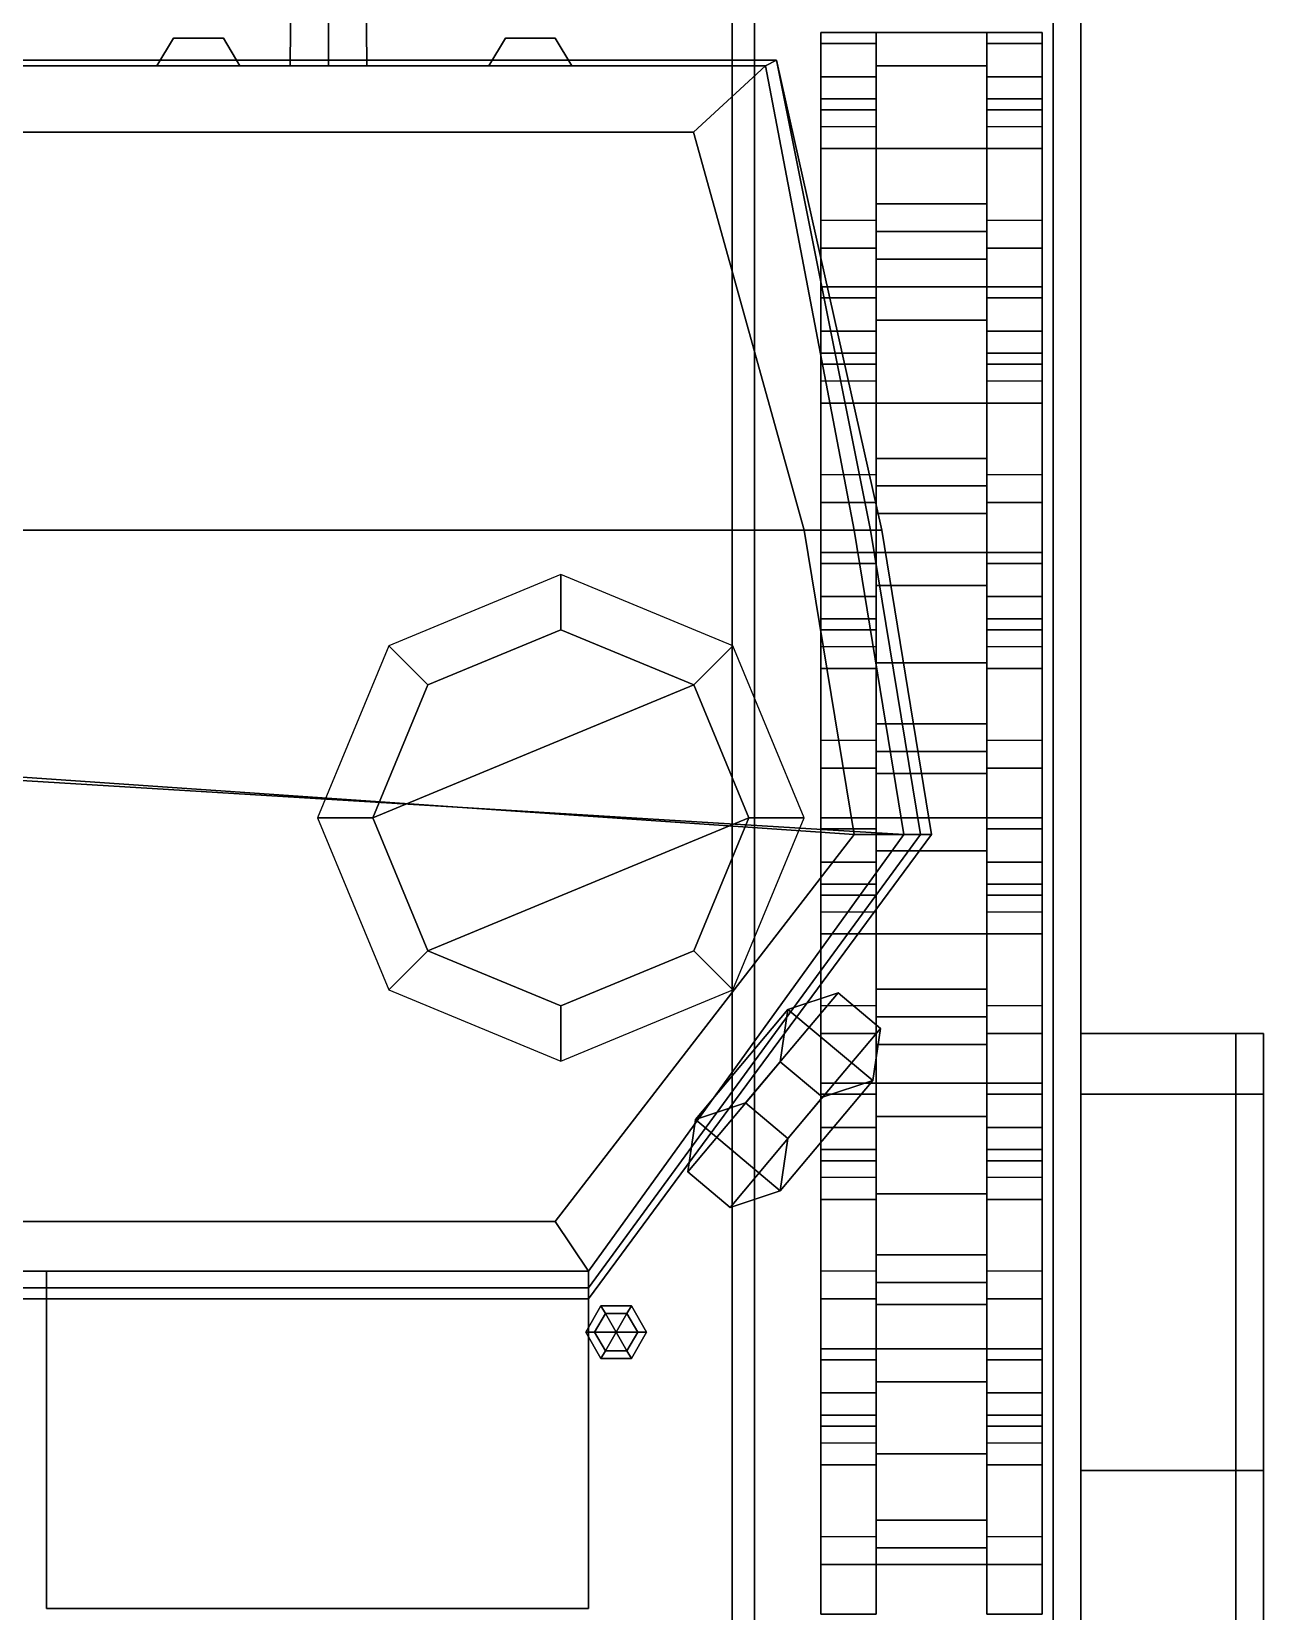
# Model space of a CAD drawing. Header units: millimetres. Extents: x -1.69 to 7, y -3.84 to 3.56.
# Drawn here: x -0.537 to 1.69, y -1.765 to 1.092 of the extents above; entities that cross this region are included whole.
import ezdxf

# ---------------------------------------------------------------- set-up
doc = ezdxf.new("R2010")
doc.units = ezdxf.units.MM
for name, color, linetype in [('bogie_holder', 2, 'Continuous'), ('bogie_lever', 3, 'Continuous'), ('gun', 1, 'Continuous'), ('shield', 6, 'Continuous'), ('sides', 5, 'Continuous'), ('tracks', 1, 'Continuous'), ('turret', 2, 'Continuous'), ('wheels', 2, 'Continuous')]:
    doc.layers.add(name, color=color, linetype=linetype)

msp = doc.modelspace()

# ---------------------------------------------------------------- linework, layer by layer
for points in [[(0.73, -3.39, 0.82), (0.73, -2.77, 0.47), (0.73, 2.5, 0.47), (0.73, 2.7, 0.82)], [(0.73, -3.39, 1.15), (0.73, -3.39, 0.82), (0.73, 2.7, 0.82), (0.73, 2.02, 1.15)], [(0.73, 2.5, 0.47), (0.73, -2.77, 0.47), (-0.73, -2.77, 0.47), (-0.73, 2.5, 0.47)], [(-0.73, 2.02, 1.61), (-0.73, -2.16, 1.61), (0.73, -2.16, 1.61), (0.73, 2.02, 1.61)], [(0.73, -2.16, 1.61), (0.73, -2.16, 1.15), (0.73, 2.02, 1.15), (0.73, 2.02, 1.61)], [(1.69, -0.72, 1.41), (1.64, -0.72, 0.95), (1.36, -0.72, 0.95), (1.36, -0.72, 1.41)], [(1.64, -0.72, 0.95), (1.64, -2.26, 0.95), (1.36, -2.26, 0.95), (1.36, -0.72, 0.95)], [(1.69, -0.83, 1.45), (1.69, -0.72, 1.41), (1.36, -0.72, 1.41), (1.36, -0.83, 1.52)], [(1.69, -2.26, 1.41), (1.64, -2.26, 0.95), (1.64, -0.72, 0.95), (1.69, -0.72, 1.41)], [(1.69, -1.51, 1.57), (1.69, -1.51, 1.41), (1.69, -0.72, 1.41), (1.69, -0.83, 1.45)], [(1.36, -0.83, 1.52), (1.36, -1.51, 1.63), (1.69, -1.51, 1.57), (1.69, -0.83, 1.45)], [(1.69, -2.15, 1.45), (1.69, -1.51, 1.57), (1.36, -1.51, 1.63), (1.36, -2.15, 1.52)], [(1.69, -2.26, 1.41), (1.69, -1.51, 1.41), (1.69, -1.51, 1.57), (1.69, -2.15, 1.45)]]:
    msp.add_3dface(points)
at = {"layer": 'bogie_holder'}
for points in [[(0.99, 1.09, 0.3), (0.99, 1.01, 0.23), (0.89, 1.01, 0.23), (0.89, 1.09, 0.3)], [(0.89, 1.09, 0.3), (0.89, 1.01, 0.23), (0.89, 0.95, 0.31), (0.89, 1.07, 0.42)], [(0.99, 1.07, 0.42), (0.99, 1.09, 0.3), (0.89, 1.09, 0.3), (0.89, 1.07, 0.42)], [(0.99, 0.95, 0.31), (0.99, 1.01, 0.23), (0.99, 1.09, 0.3), (0.99, 1.07, 0.42)], [(1.19, 1.09, 0.3), (1.19, 1.01, 0.23), (1.19, 0.95, 0.31), (1.19, 1.07, 0.42)], [(1.29, 1.09, 0.3), (1.29, 1.01, 0.23), (1.19, 1.01, 0.23), (1.19, 1.09, 0.3)], [(1.29, 1.07, 0.42), (1.29, 1.09, 0.3), (1.19, 1.09, 0.3), (1.19, 1.07, 0.42)], [(1.29, 0.95, 0.31), (1.29, 1.01, 0.23), (1.29, 1.09, 0.3), (1.29, 1.07, 0.42)], [(0.89, 1.07, 0.42), (0.89, 0.95, 0.31), (0.89, 0.75, 0.67), (0.89, 0.92, 0.67)], [(0.99, 0.92, 0.67), (0.99, 1.07, 0.42), (0.89, 1.07, 0.42), (0.89, 0.92, 0.67)], [(0.99, 0.75, 0.67), (0.99, 0.95, 0.31), (0.99, 1.07, 0.42), (0.99, 0.92, 0.67)], [(1.19, 1.07, 0.42), (1.19, 0.95, 0.31), (1.19, 0.75, 0.67), (1.19, 0.92, 0.67)], [(1.29, 0.92, 0.67), (1.29, 1.07, 0.42), (1.19, 1.07, 0.42), (1.19, 0.92, 0.67)], [(1.29, 0.75, 0.67), (1.29, 0.95, 0.31), (1.29, 1.07, 0.42), (1.29, 0.92, 0.67)], [(0.89, 0.95, 0.31), (0.89, 1.01, 0.23), (0.99, 1.01, 0.23), (0.99, 0.95, 0.31)], [(1.19, 0.95, 0.31), (1.19, 1.01, 0.23), (1.29, 1.01, 0.23), (1.29, 0.95, 0.31)], [(0.89, 0.75, 0.67), (0.89, 0.95, 0.31), (0.99, 0.95, 0.31), (0.99, 0.75, 0.67)], [(1.19, 0.75, 0.67), (1.19, 0.95, 0.31), (1.29, 0.95, 0.31), (1.29, 0.75, 0.67)], [(0.99, 0.88, 0.29), (0.99, 0.68, 0.29), (0.99, 0.68, 0.47), (0.99, 0.88, 0.47)], [(1.19, 0.88, 0.47), (1.19, 0.88, 0.29), (0.99, 0.88, 0.29), (0.99, 0.88, 0.47)], [(1.19, 0.88, 0.29), (1.19, 0.68, 0.29), (0.99, 0.68, 0.29), (0.99, 0.88, 0.29)], [(0.99, 0.88, 0.47), (0.99, 0.68, 0.47), (1.19, 0.68, 0.47), (1.19, 0.88, 0.47)], [(1.19, 0.68, 0.47), (1.19, 0.68, 0.29), (1.19, 0.88, 0.29), (1.19, 0.88, 0.47)], [(0.99, 0.68, 0.47), (0.99, 0.68, 0.29), (1.19, 0.68, 0.29), (1.19, 0.68, 0.47)], [(0.89, 0.63, 0.3), (0.89, 0.55, 0.23), (0.89, 0.49, 0.31), (0.89, 0.61, 0.42)], [(0.99, 0.63, 0.3), (0.99, 0.55, 0.23), (0.89, 0.55, 0.23), (0.89, 0.63, 0.3)], [(0.99, 0.61, 0.42), (0.99, 0.63, 0.3), (0.89, 0.63, 0.3), (0.89, 0.61, 0.42)], [(0.99, 0.49, 0.31), (0.99, 0.55, 0.23), (0.99, 0.63, 0.3), (0.99, 0.61, 0.42)], [(1.29, 0.63, 0.3), (1.29, 0.55, 0.23), (1.19, 0.55, 0.23), (1.19, 0.63, 0.3)], [(1.19, 0.63, 0.3), (1.19, 0.55, 0.23), (1.19, 0.49, 0.31), (1.19, 0.61, 0.42)], [(1.29, 0.61, 0.42), (1.29, 0.63, 0.3), (1.19, 0.63, 0.3), (1.19, 0.61, 0.42)], [(1.29, 0.49, 0.31), (1.29, 0.55, 0.23), (1.29, 0.63, 0.3), (1.29, 0.61, 0.42)], [(0.89, 0.61, 0.42), (0.89, 0.49, 0.31), (0.89, 0.29, 0.67), (0.89, 0.46, 0.67)], [(0.99, 0.46, 0.67), (0.99, 0.61, 0.42), (0.89, 0.61, 0.42), (0.89, 0.46, 0.67)], [(0.99, 0.29, 0.67), (0.99, 0.49, 0.31), (0.99, 0.61, 0.42), (0.99, 0.46, 0.67)], [(1.29, 0.46, 0.67), (1.29, 0.61, 0.42), (1.19, 0.61, 0.42), (1.19, 0.46, 0.67)], [(1.19, 0.61, 0.42), (1.19, 0.49, 0.31), (1.19, 0.29, 0.67), (1.19, 0.46, 0.67)], [(1.29, 0.29, 0.67), (1.29, 0.49, 0.31), (1.29, 0.61, 0.42), (1.29, 0.46, 0.67)], [(0.89, 0.49, 0.31), (0.89, 0.55, 0.23), (0.99, 0.55, 0.23), (0.99, 0.49, 0.31)], [(1.19, 0.49, 0.31), (1.19, 0.55, 0.23), (1.29, 0.55, 0.23), (1.29, 0.49, 0.31)], [(0.89, 0.29, 0.67), (0.89, 0.49, 0.31), (0.99, 0.49, 0.31), (0.99, 0.29, 0.67)], [(1.19, 0.29, 0.67), (1.19, 0.49, 0.31), (1.29, 0.49, 0.31), (1.29, 0.29, 0.67)], [(0.99, 0.42, 0.29), (0.99, 0.22, 0.29), (0.99, 0.22, 0.47), (0.99, 0.42, 0.47)], [(1.19, 0.42, 0.47), (1.19, 0.42, 0.29), (0.99, 0.42, 0.29), (0.99, 0.42, 0.47)], [(1.19, 0.42, 0.29), (1.19, 0.22, 0.29), (0.99, 0.22, 0.29), (0.99, 0.42, 0.29)], [(0.99, 0.42, 0.47), (0.99, 0.22, 0.47), (1.19, 0.22, 0.47), (1.19, 0.42, 0.47)], [(1.19, 0.22, 0.47), (1.19, 0.22, 0.29), (1.19, 0.42, 0.29), (1.19, 0.42, 0.47)], [(0.99, 0.22, 0.47), (0.99, 0.22, 0.29), (1.19, 0.22, 0.29), (1.19, 0.22, 0.47)], [(0.89, 0.15, 0.3), (0.89, 0.07, 0.23), (0.89, 0.01, 0.31), (0.89, 0.13, 0.42)], [(0.99, 0.15, 0.3), (0.99, 0.07, 0.23), (0.89, 0.07, 0.23), (0.89, 0.15, 0.3)], [(0.99, 0.13, 0.42), (0.99, 0.15, 0.3), (0.89, 0.15, 0.3), (0.89, 0.13, 0.42)], [(0.99, 0.01, 0.31), (0.99, 0.07, 0.23), (0.99, 0.15, 0.3), (0.99, 0.13, 0.42)], [(1.29, 0.15, 0.3), (1.29, 0.07, 0.23), (1.19, 0.07, 0.23), (1.19, 0.15, 0.3)], [(1.19, 0.15, 0.3), (1.19, 0.07, 0.23), (1.19, 0.01, 0.31), (1.19, 0.13, 0.42)], [(1.29, 0.13, 0.42), (1.29, 0.15, 0.3), (1.19, 0.15, 0.3), (1.19, 0.13, 0.42)], [(1.29, 0.01, 0.31), (1.29, 0.07, 0.23), (1.29, 0.15, 0.3), (1.29, 0.13, 0.42)], [(0.89, 0.13, 0.42), (0.89, 0.01, 0.31), (0.89, -0.19, 0.67), (0.89, -0.02, 0.67)], [(0.99, -0.02, 0.67), (0.99, 0.13, 0.42), (0.89, 0.13, 0.42), (0.89, -0.02, 0.67)], [(0.99, -0.19, 0.67), (0.99, 0.01, 0.31), (0.99, 0.13, 0.42), (0.99, -0.02, 0.67)], [(1.29, -0.02, 0.67), (1.29, 0.13, 0.42), (1.19, 0.13, 0.42), (1.19, -0.02, 0.67)], [(1.19, 0.13, 0.42), (1.19, 0.01, 0.31), (1.19, -0.19, 0.67), (1.19, -0.02, 0.67)], [(1.29, -0.19, 0.67), (1.29, 0.01, 0.31), (1.29, 0.13, 0.42), (1.29, -0.02, 0.67)], [(0.89, 0.01, 0.31), (0.89, 0.07, 0.23), (0.99, 0.07, 0.23), (0.99, 0.01, 0.31)], [(1.19, 0.01, 0.31), (1.19, 0.07, 0.23), (1.29, 0.07, 0.23), (1.29, 0.01, 0.31)], [(0.89, -0.19, 0.67), (0.89, 0.01, 0.31), (0.99, 0.01, 0.31), (0.99, -0.19, 0.67)], [(1.19, -0.19, 0.67), (1.19, 0.01, 0.31), (1.29, 0.01, 0.31), (1.29, -0.19, 0.67)], [(0.99, -0.05, 0.29), (0.99, -0.25, 0.29), (0.99, -0.25, 0.47), (0.99, -0.05, 0.47)], [(1.19, -0.05, 0.47), (1.19, -0.05, 0.29), (0.99, -0.05, 0.29), (0.99, -0.05, 0.47)], [(1.19, -0.05, 0.29), (1.19, -0.25, 0.29), (0.99, -0.25, 0.29), (0.99, -0.05, 0.29)], [(0.99, -0.05, 0.47), (0.99, -0.25, 0.47), (1.19, -0.25, 0.47), (1.19, -0.05, 0.47)], [(1.19, -0.25, 0.47), (1.19, -0.25, 0.29), (1.19, -0.05, 0.29), (1.19, -0.05, 0.47)], [(0.99, -0.25, 0.47), (0.99, -0.25, 0.29), (1.19, -0.25, 0.29), (1.19, -0.25, 0.47)], [(0.89, -0.33, 0.3), (0.89, -0.41, 0.23), (0.89, -0.47, 0.31), (0.89, -0.35, 0.42)], [(0.99, -0.33, 0.3), (0.99, -0.41, 0.23), (0.89, -0.41, 0.23), (0.89, -0.33, 0.3)], [(0.99, -0.35, 0.42), (0.99, -0.33, 0.3), (0.89, -0.33, 0.3), (0.89, -0.35, 0.42)], [(0.99, -0.47, 0.31), (0.99, -0.41, 0.23), (0.99, -0.33, 0.3), (0.99, -0.35, 0.42)], [(1.29, -0.33, 0.3), (1.29, -0.41, 0.23), (1.19, -0.41, 0.23), (1.19, -0.33, 0.3)], [(1.19, -0.33, 0.3), (1.19, -0.41, 0.23), (1.19, -0.47, 0.31), (1.19, -0.35, 0.42)], [(1.29, -0.35, 0.42), (1.29, -0.33, 0.3), (1.19, -0.33, 0.3), (1.19, -0.35, 0.42)], [(1.29, -0.47, 0.31), (1.29, -0.41, 0.23), (1.29, -0.33, 0.3), (1.29, -0.35, 0.42)], [(0.89, -0.35, 0.42), (0.89, -0.47, 0.31), (0.89, -0.67, 0.67), (0.89, -0.5, 0.67)], [(0.99, -0.5, 0.67), (0.99, -0.35, 0.42), (0.89, -0.35, 0.42), (0.89, -0.5, 0.67)], [(0.99, -0.67, 0.67), (0.99, -0.47, 0.31), (0.99, -0.35, 0.42), (0.99, -0.5, 0.67)], [(1.29, -0.5, 0.67), (1.29, -0.35, 0.42), (1.19, -0.35, 0.42), (1.19, -0.5, 0.67)], [(1.19, -0.35, 0.42), (1.19, -0.47, 0.31), (1.19, -0.67, 0.67), (1.19, -0.5, 0.67)], [(1.29, -0.67, 0.67), (1.29, -0.47, 0.31), (1.29, -0.35, 0.42), (1.29, -0.5, 0.67)], [(0.89, -0.47, 0.31), (0.89, -0.41, 0.23), (0.99, -0.41, 0.23), (0.99, -0.47, 0.31)], [(1.19, -0.47, 0.31), (1.19, -0.41, 0.23), (1.29, -0.41, 0.23), (1.29, -0.47, 0.31)], [(0.89, -0.67, 0.67), (0.89, -0.47, 0.31), (0.99, -0.47, 0.31), (0.99, -0.67, 0.67)], [(1.19, -0.67, 0.67), (1.19, -0.47, 0.31), (1.29, -0.47, 0.31), (1.29, -0.67, 0.67)], [(0.99, -0.54, 0.29), (0.99, -0.74, 0.29), (0.99, -0.74, 0.47), (0.99, -0.54, 0.47)], [(1.19, -0.54, 0.47), (1.19, -0.54, 0.29), (0.99, -0.54, 0.29), (0.99, -0.54, 0.47)], [(1.19, -0.54, 0.29), (1.19, -0.74, 0.29), (0.99, -0.74, 0.29), (0.99, -0.54, 0.29)], [(0.99, -0.54, 0.47), (0.99, -0.74, 0.47), (1.19, -0.74, 0.47), (1.19, -0.54, 0.47)], [(1.19, -0.74, 0.47), (1.19, -0.74, 0.29), (1.19, -0.54, 0.29), (1.19, -0.54, 0.47)], [(0.99, -0.74, 0.47), (0.99, -0.74, 0.29), (1.19, -0.74, 0.29), (1.19, -0.74, 0.47)], [(0.89, -0.81, 0.3), (0.89, -0.89, 0.23), (0.89, -0.95, 0.31), (0.89, -0.83, 0.42)], [(0.99, -0.81, 0.3), (0.99, -0.89, 0.23), (0.89, -0.89, 0.23), (0.89, -0.81, 0.3)], [(0.99, -0.83, 0.42), (0.99, -0.81, 0.3), (0.89, -0.81, 0.3), (0.89, -0.83, 0.42)], [(0.99, -0.95, 0.31), (0.99, -0.89, 0.23), (0.99, -0.81, 0.3), (0.99, -0.83, 0.42)], [(1.29, -0.81, 0.3), (1.29, -0.89, 0.23), (1.19, -0.89, 0.23), (1.19, -0.81, 0.3)], [(1.19, -0.81, 0.3), (1.19, -0.89, 0.23), (1.19, -0.95, 0.31), (1.19, -0.83, 0.42)], [(1.29, -0.83, 0.42), (1.29, -0.81, 0.3), (1.19, -0.81, 0.3), (1.19, -0.83, 0.42)], [(1.29, -0.95, 0.31), (1.29, -0.89, 0.23), (1.29, -0.81, 0.3), (1.29, -0.83, 0.42)], [(0.89, -0.83, 0.42), (0.89, -0.95, 0.31), (0.89, -1.15, 0.67), (0.89, -0.98, 0.67)], [(0.99, -0.98, 0.67), (0.99, -0.83, 0.42), (0.89, -0.83, 0.42), (0.89, -0.98, 0.67)], [(0.99, -1.15, 0.67), (0.99, -0.95, 0.31), (0.99, -0.83, 0.42), (0.99, -0.98, 0.67)], [(1.29, -0.98, 0.67), (1.29, -0.83, 0.42), (1.19, -0.83, 0.42), (1.19, -0.98, 0.67)], [(1.19, -0.83, 0.42), (1.19, -0.95, 0.31), (1.19, -1.15, 0.67), (1.19, -0.98, 0.67)], [(1.29, -1.15, 0.67), (1.29, -0.95, 0.31), (1.29, -0.83, 0.42), (1.29, -0.98, 0.67)], [(0.89, -0.95, 0.31), (0.89, -0.89, 0.23), (0.99, -0.89, 0.23), (0.99, -0.95, 0.31)], [(1.19, -0.95, 0.31), (1.19, -0.89, 0.23), (1.29, -0.89, 0.23), (1.29, -0.95, 0.31)], [(0.89, -1.15, 0.67), (0.89, -0.95, 0.31), (0.99, -0.95, 0.31), (0.99, -1.15, 0.67)], [(1.19, -1.15, 0.67), (1.19, -0.95, 0.31), (1.29, -0.95, 0.31), (1.29, -1.15, 0.67)], [(0.99, -1.01, 0.29), (0.99, -1.21, 0.29), (0.99, -1.21, 0.47), (0.99, -1.01, 0.47)], [(1.19, -1.01, 0.47), (1.19, -1.01, 0.29), (0.99, -1.01, 0.29), (0.99, -1.01, 0.47)], [(1.19, -1.01, 0.29), (1.19, -1.21, 0.29), (0.99, -1.21, 0.29), (0.99, -1.01, 0.29)], [(0.99, -1.01, 0.47), (0.99, -1.21, 0.47), (1.19, -1.21, 0.47), (1.19, -1.01, 0.47)], [(1.19, -1.21, 0.47), (1.19, -1.21, 0.29), (1.19, -1.01, 0.29), (1.19, -1.01, 0.47)], [(0.99, -1.21, 0.47), (0.99, -1.21, 0.29), (1.19, -1.21, 0.29), (1.19, -1.21, 0.47)], [(0.89, -1.29, 0.3), (0.89, -1.37, 0.23), (0.89, -1.43, 0.31), (0.89, -1.31, 0.42)], [(0.99, -1.29, 0.3), (0.99, -1.37, 0.23), (0.89, -1.37, 0.23), (0.89, -1.29, 0.3)], [(0.99, -1.31, 0.42), (0.99, -1.29, 0.3), (0.89, -1.29, 0.3), (0.89, -1.31, 0.42)], [(0.89, -1.31, 0.42), (0.89, -1.43, 0.31), (0.89, -1.63, 0.67), (0.89, -1.46, 0.67)], [(0.99, -1.46, 0.67), (0.99, -1.31, 0.42), (0.89, -1.31, 0.42), (0.89, -1.46, 0.67)], [(0.99, -1.43, 0.31), (0.99, -1.37, 0.23), (0.99, -1.29, 0.3), (0.99, -1.31, 0.42)], [(0.99, -1.63, 0.67), (0.99, -1.43, 0.31), (0.99, -1.31, 0.42), (0.99, -1.46, 0.67)], [(1.29, -1.29, 0.3), (1.29, -1.37, 0.23), (1.19, -1.37, 0.23), (1.19, -1.29, 0.3)], [(1.19, -1.29, 0.3), (1.19, -1.37, 0.23), (1.19, -1.43, 0.31), (1.19, -1.31, 0.42)], [(1.29, -1.31, 0.42), (1.29, -1.29, 0.3), (1.19, -1.29, 0.3), (1.19, -1.31, 0.42)], [(1.29, -1.46, 0.67), (1.29, -1.31, 0.42), (1.19, -1.31, 0.42), (1.19, -1.46, 0.67)], [(1.19, -1.31, 0.42), (1.19, -1.43, 0.31), (1.19, -1.63, 0.67), (1.19, -1.46, 0.67)], [(1.29, -1.43, 0.31), (1.29, -1.37, 0.23), (1.29, -1.29, 0.3), (1.29, -1.31, 0.42)], [(1.29, -1.63, 0.67), (1.29, -1.43, 0.31), (1.29, -1.31, 0.42), (1.29, -1.46, 0.67)], [(0.89, -1.43, 0.31), (0.89, -1.37, 0.23), (0.99, -1.37, 0.23), (0.99, -1.43, 0.31)], [(1.19, -1.43, 0.31), (1.19, -1.37, 0.23), (1.29, -1.37, 0.23), (1.29, -1.43, 0.31)], [(0.89, -1.63, 0.67), (0.89, -1.43, 0.31), (0.99, -1.43, 0.31), (0.99, -1.63, 0.67)], [(1.19, -1.63, 0.67), (1.19, -1.43, 0.31), (1.29, -1.43, 0.31), (1.29, -1.63, 0.67)], [(0.99, -1.48, 0.29), (0.99, -1.68, 0.29), (0.99, -1.68, 0.47), (0.99, -1.48, 0.47)], [(1.19, -1.48, 0.47), (1.19, -1.48, 0.29), (0.99, -1.48, 0.29), (0.99, -1.48, 0.47)], [(1.19, -1.48, 0.29), (1.19, -1.68, 0.29), (0.99, -1.68, 0.29), (0.99, -1.48, 0.29)], [(0.99, -1.48, 0.47), (0.99, -1.68, 0.47), (1.19, -1.68, 0.47), (1.19, -1.48, 0.47)], [(1.19, -1.68, 0.47), (1.19, -1.68, 0.29), (1.19, -1.48, 0.29), (1.19, -1.48, 0.47)], [(0.99, -1.68, 0.47), (0.99, -1.68, 0.29), (1.19, -1.68, 0.29), (1.19, -1.68, 0.47)]]:
    msp.add_3dface(points, dxfattribs=at)
at = {"layer": 'bogie_lever'}
for points in [[(0.99, 1.09, 0.34), (0.99, 0.78, 0.15), (0.99, 0.73, 0.24), (0.99, 1.03, 0.44)], [(1.19, 1.09, 0.34), (1.19, 0.78, 0.15), (0.99, 0.78, 0.15), (0.99, 1.09, 0.34)], [(1.19, 1.03, 0.44), (1.19, 1.09, 0.34), (0.99, 1.09, 0.34), (0.99, 1.03, 0.44)], [(1.19, 0.73, 0.24), (1.19, 0.78, 0.15), (1.19, 1.09, 0.34), (1.19, 1.03, 0.44)], [(0.99, 1.03, 0.44), (0.99, 0.73, 0.24), (1.19, 0.73, 0.24), (1.19, 1.03, 0.44)], [(0.99, 0.73, 0.24), (0.99, 0.78, 0.15), (1.19, 0.78, 0.15), (1.19, 0.73, 0.24)], [(1.19, 0.63, 0.34), (1.19, 0.32, 0.15), (0.99, 0.32, 0.15), (0.99, 0.63, 0.34)], [(0.99, 0.63, 0.34), (0.99, 0.32, 0.15), (0.99, 0.27, 0.24), (0.99, 0.57, 0.44)], [(1.19, 0.57, 0.44), (1.19, 0.63, 0.34), (0.99, 0.63, 0.34), (0.99, 0.57, 0.44)], [(1.19, 0.27, 0.24), (1.19, 0.32, 0.15), (1.19, 0.63, 0.34), (1.19, 0.57, 0.44)], [(0.99, 0.57, 0.44), (0.99, 0.27, 0.24), (1.19, 0.27, 0.24), (1.19, 0.57, 0.44)], [(0.99, 0.27, 0.24), (0.99, 0.32, 0.15), (1.19, 0.32, 0.15), (1.19, 0.27, 0.24)], [(1.19, 0.15, 0.34), (1.19, -0.16, 0.15), (0.99, -0.16, 0.15), (0.99, 0.15, 0.34)], [(0.99, 0.15, 0.34), (0.99, -0.16, 0.15), (0.99, -0.21, 0.24), (0.99, 0.09, 0.44)], [(1.19, 0.09, 0.44), (1.19, 0.15, 0.34), (0.99, 0.15, 0.34), (0.99, 0.09, 0.44)], [(1.19, -0.21, 0.24), (1.19, -0.16, 0.15), (1.19, 0.15, 0.34), (1.19, 0.09, 0.44)], [(0.99, 0.09, 0.44), (0.99, -0.21, 0.24), (1.19, -0.21, 0.24), (1.19, 0.09, 0.44)], [(0.99, -0.21, 0.24), (0.99, -0.16, 0.15), (1.19, -0.16, 0.15), (1.19, -0.21, 0.24)], [(1.19, -0.33, 0.34), (1.19, -0.64, 0.15), (0.99, -0.64, 0.15), (0.99, -0.33, 0.34)], [(0.99, -0.33, 0.34), (0.99, -0.64, 0.15), (0.99, -0.69, 0.24), (0.99, -0.39, 0.44)], [(1.19, -0.39, 0.44), (1.19, -0.33, 0.34), (0.99, -0.33, 0.34), (0.99, -0.39, 0.44)], [(1.19, -0.69, 0.24), (1.19, -0.64, 0.15), (1.19, -0.33, 0.34), (1.19, -0.39, 0.44)], [(0.99, -0.39, 0.44), (0.99, -0.69, 0.24), (1.19, -0.69, 0.24), (1.19, -0.39, 0.44)], [(0.99, -0.69, 0.24), (0.99, -0.64, 0.15), (1.19, -0.64, 0.15), (1.19, -0.69, 0.24)], [(1.19, -0.81, 0.34), (1.19, -1.12, 0.15), (0.99, -1.12, 0.15), (0.99, -0.81, 0.34)], [(0.99, -0.81, 0.34), (0.99, -1.12, 0.15), (0.99, -1.17, 0.24), (0.99, -0.87, 0.44)], [(1.19, -0.87, 0.44), (1.19, -0.81, 0.34), (0.99, -0.81, 0.34), (0.99, -0.87, 0.44)], [(1.19, -1.17, 0.24), (1.19, -1.12, 0.15), (1.19, -0.81, 0.34), (1.19, -0.87, 0.44)], [(0.99, -0.87, 0.44), (0.99, -1.17, 0.24), (1.19, -1.17, 0.24), (1.19, -0.87, 0.44)], [(0.99, -1.17, 0.24), (0.99, -1.12, 0.15), (1.19, -1.12, 0.15), (1.19, -1.17, 0.24)], [(1.19, -1.29, 0.34), (1.19, -1.6, 0.15), (0.99, -1.6, 0.15), (0.99, -1.29, 0.34)], [(0.99, -1.29, 0.34), (0.99, -1.6, 0.15), (0.99, -1.65, 0.24), (0.99, -1.35, 0.44)], [(1.19, -1.35, 0.44), (1.19, -1.29, 0.34), (0.99, -1.29, 0.34), (0.99, -1.35, 0.44)], [(1.19, -1.65, 0.24), (1.19, -1.6, 0.15), (1.19, -1.29, 0.34), (1.19, -1.35, 0.44)], [(0.99, -1.35, 0.44), (0.99, -1.65, 0.24), (1.19, -1.65, 0.24), (1.19, -1.35, 0.44)], [(0.99, -1.65, 0.24), (0.99, -1.6, 0.15), (1.19, -1.6, 0.15), (1.19, -1.65, 0.24)]]:
    msp.add_3dface(points, dxfattribs=at)
at = {"layer": 'gun'}
for points in [[(0, 2.53, 2.055), (-0.0563, 2.53, 2.0225), (-0.0693, 1.03, 2.03), (0, 1.03, 2.07)], [(-0.0563, 2.53, 2.0225), (-0.0563, 2.53, 1.9575), (-0.0693, 1.03, 1.95), (-0.0693, 1.03, 2.03)], [(-0.0563, 2.53, 1.9575), (0, 2.53, 1.925), (0, 1.03, 1.91), (-0.0693, 1.03, 1.95)], [(0.0563, 2.53, 2.0225), (0, 2.53, 2.055), (0, 1.03, 2.07), (0.0693, 1.03, 2.03)], [(0, 2.53, 1.925), (0.0563, 2.53, 1.9575), (0.0693, 1.03, 1.95), (0, 1.03, 1.91)], [(0.0563, 2.53, 1.9575), (0.0563, 2.53, 2.0225), (0.0693, 1.03, 2.03), (0.0693, 1.03, 1.95)]]:
    msp.add_3dface(points, dxfattribs=at)
at = {"layer": 'shield'}
for points in [[(1.36, -3.22, 1.61), (1.36, 3.05, 1.61), (0.73, 3.05, 1.61), (0.73, -3.22, 1.61)], [(1.36, 3.05, 1.61), (1.36, -3.22, 1.61), (0.73, -3.22, 1.61), (0.73, 3.05, 1.61)], [(1.36, -3.13, 0.67), (1.36, 2.63, 0.67), (1.36, 2.63, 1.61), (1.36, -3.22, 1.61)]]:
    msp.add_3dface(points, dxfattribs=at)
at = {"layer": 'sides'}
msp.add_3dface([(1.36, 2.02, 0.67), (1.36, -2.35, 0.67), (0.73, -2.35, 0.67), (0.73, 2.02, 0.67)], dxfattribs=at)
at = {"layer": 'tracks'}
for points in [[(1.31, 1.88), (1.31, -2.18), (0.77, -2.18), (0.77, 1.88)], [(1.31, -2.18), (1.31, 1.88), (0.77, 1.88), (0.77, -2.18)]]:
    msp.add_3dface(points, dxfattribs=at)
at = {"layer": 'turret'}
for points in [[(-0.28, 1.08, 1.91), (-0.31, 1.03, 1.81), (-0.31, 1.03, 2.14), (-0.28, 1.08, 2.07)], [(-0.28, 1.08, 2.07), (-0.31, 1.03, 2.14), (-0.16, 1.03, 2.14), (-0.19, 1.08, 2.07)], [(-0.19, 1.08, 1.91), (-0.16, 1.03, 1.81), (-0.31, 1.03, 1.81), (-0.28, 1.08, 1.91)], [(-0.19, 1.08, 2.07), (-0.19, 1.08, 1.91), (-0.28, 1.08, 1.91), (-0.28, 1.08, 2.07)], [(-0.16, 1.03, 2.14), (-0.16, 1.03, 1.81), (-0.19, 1.08, 1.91), (-0.19, 1.08, 2.07)], [(0.41, 1.08, 1.91), (0.44, 1.03, 1.81), (0.29, 1.03, 1.81), (0.32, 1.08, 1.91)], [(0.32, 1.08, 2.07), (0.29, 1.03, 2.14), (0.44, 1.03, 2.14), (0.41, 1.08, 2.07)], [(0.32, 1.08, 1.91), (0.29, 1.03, 1.81), (0.29, 1.03, 2.14), (0.32, 1.08, 2.07)], [(0.41, 1.08, 2.07), (0.41, 1.08, 1.91), (0.32, 1.08, 1.91), (0.32, 1.08, 2.07)], [(0.44, 1.03, 2.14), (0.44, 1.03, 1.81), (0.41, 1.08, 1.91), (0.41, 1.08, 2.07)], [(0.79, 1.03, 1.61), (0.95, 0.19, 1.61), (-0.87, 0.19, 1.61), (-0.76, 1.03, 1.61)], [(-0.76, 1.03, 1.76), (0.79, 1.03, 1.76), (0.81, 1.04, 1.71), (-0.77, 1.04, 1.71)], [(0.81, 1.04, 1.71), (0.81, 1.04, 1.61), (-0.77, 1.04, 1.61), (-0.77, 1.04, 1.71)], [(-0.77, 1.04, 1.61), (0.81, 1.04, 1.61), (0.79, 1.03, 1.61), (-0.76, 1.03, 1.61)], [(-0.76, 1.03, 2.23), (0.79, 1.03, 2.23), (0.79, 1.03, 1.76), (-0.76, 1.03, 1.76)], [(-0.63, 0.91, 2.32), (0.66, 0.91, 2.32), (0.79, 1.03, 2.23), (-0.76, 1.03, 2.23)], [(0.66, 0.91, 2.32), (0.86, 0.19, 2.45), (0.95, 0.19, 2.39), (0.79, 1.03, 2.23)], [(0.79, 1.03, 1.76), (0.95, 0.19, 1.76), (0.98, 0.19, 1.71), (0.81, 1.04, 1.71)], [(0.81, 1.04, 1.61), (1, 0.19, 1.61), (0.95, 0.19, 1.61), (0.79, 1.03, 1.61)], [(0.79, 1.03, 2.23), (0.95, 0.19, 2.39), (0.95, 0.19, 1.76), (0.79, 1.03, 1.76)], [(0.98, 0.19, 1.71), (1, 0.19, 1.61), (0.81, 1.04, 1.61), (0.81, 1.04, 1.71)], [(-0.74, 0.19, 2.45), (0.86, 0.19, 2.45), (0.66, 0.91, 2.32), (-0.63, 0.91, 2.32)], [(0.95, 0.19, 1.61), (1.04, -0.36, 1.61), (-0.92, -0.24, 1.61), (-0.87, 0.19, 1.61)], [(-0.79, -0.24, 2.45), (0.95, -0.36, 2.45), (0.86, 0.19, 2.45), (-0.74, 0.19, 2.45)], [(0.86, 0.19, 2.45), (0.95, -0.36, 2.45), (1.04, -0.36, 2.39), (0.95, 0.19, 2.39)], [(0.95, 0.19, 2.39), (1.04, -0.36, 2.39), (1.04, -0.36, 1.76), (0.95, 0.19, 1.76)], [(0.95, 0.19, 1.76), (1.04, -0.36, 1.76), (1.07, -0.36, 1.71), (0.98, 0.19, 1.71)], [(1, 0.19, 1.61), (1.09, -0.36, 1.61), (1.04, -0.36, 1.61), (0.95, 0.19, 1.61)], [(1.07, -0.36, 1.71), (1.09, -0.36, 1.61), (1, 0.19, 1.61), (0.98, 0.19, 1.71)], [(0.42, 0.11, 2.45), (0.1089, -0.0189, 2.45), (0.1796, -0.0896, 2.47), (0.42, 0.01, 2.47)], [(0.7311, -0.0189, 2.45), (0.42, 0.11, 2.45), (0.42, 0.01, 2.47), (0.6604, -0.0896, 2.47)], [(0.42, 0.01, 2.47), (0.1796, -0.0896, 2.47), (0.08, -0.33, 2.47), (0.6604, -0.0896, 2.47)], [(0.1089, -0.0189, 2.45), (-0.02, -0.33, 2.45), (0.08, -0.33, 2.47), (0.1796, -0.0896, 2.47)], [(0.86, -0.33, 2.45), (0.7311, -0.0189, 2.45), (0.6604, -0.0896, 2.47), (0.76, -0.33, 2.47)], [(0.6604, -0.0896, 2.47), (0.08, -0.33, 2.47), (0.1796, -0.5704, 2.47), (0.76, -0.33, 2.47)], [(1.04, -0.36, 1.61), (0.47, -1.15, 1.61), (-0.66, -1.15, 1.61), (-0.92, -0.24, 1.61)], [(-0.59, -1.06, 2.45), (0.41, -1.06, 2.45), (0.95, -0.36, 2.45), (-0.79, -0.24, 2.45)], [(-0.02, -0.33, 2.45), (0.1089, -0.6411, 2.45), (0.1796, -0.5704, 2.47), (0.08, -0.33, 2.47)], [(0.76, -0.33, 2.47), (0.1796, -0.5704, 2.47), (0.42, -0.67, 2.47), (0.6604, -0.5704, 2.47)], [(0.7311, -0.6411, 2.45), (0.86, -0.33, 2.45), (0.76, -0.33, 2.47), (0.6604, -0.5704, 2.47)], [(0.95, -0.36, 2.45), (0.41, -1.06, 2.45), (0.47, -1.15, 2.39), (1.04, -0.36, 2.39)], [(1.04, -0.36, 2.39), (0.47, -1.15, 2.39), (0.47, -1.15, 1.76), (1.04, -0.36, 1.76)], [(1.04, -0.36, 1.76), (0.47, -1.15, 1.76), (0.47, -1.18, 1.68), (1.07, -0.36, 1.71)], [(0.47, -1.18, 1.68), (0.47, -1.2, 1.61), (1.09, -0.36, 1.61), (1.07, -0.36, 1.71)], [(1.09, -0.36, 1.61), (0.47, -1.2, 1.61), (0.47, -1.15, 1.61), (1.04, -0.36, 1.61)], [(0.1089, -0.6411, 2.45), (0.42, -0.77, 2.45), (0.42, -0.67, 2.47), (0.1796, -0.5704, 2.47)], [(0.42, -0.77, 2.45), (0.7311, -0.6411, 2.45), (0.6604, -0.5704, 2.47), (0.42, -0.67, 2.47)], [(0.754, -0.8455, 1.6104), (0.6634, -0.8757, 1.64), (0.8305, -0.6766, 2.3542), (0.9211, -0.6464, 2.3245)], [(0.8306, -0.9098, 1.6104), (0.754, -0.8455, 1.6104), (0.9211, -0.6464, 2.3245), (0.9977, -0.7107, 2.3245)], [(0.8305, -0.6766, 2.3542), (0.9837, -0.8052, 2.3542), (0.9977, -0.7107, 2.3245), (0.9211, -0.6464, 2.3245)], [(0.6634, -0.8757, 1.64), (0.6494, -0.9702, 1.6696), (0.8165, -0.7711, 2.3838), (0.8305, -0.6766, 2.3542)], [(0.8165, -0.7711, 2.3838), (0.8931, -0.8354, 2.3838), (0.9837, -0.8052, 2.3542), (0.8305, -0.6766, 2.3542)], [(0.8166, -1.0043, 1.64), (0.8306, -0.9098, 1.6104), (0.9977, -0.7107, 2.3245), (0.9837, -0.8052, 2.3542)], [(0.6494, -0.9702, 1.6696), (0.726, -1.0345, 1.6696), (0.8931, -0.8354, 2.3838), (0.8165, -0.7711, 2.3838)], [(0.726, -1.0345, 1.6696), (0.8166, -1.0043, 1.64), (0.9837, -0.8052, 2.3542), (0.8931, -0.8354, 2.3838)], [(0.754, -0.8455, 1.6104), (0.8306, -0.9098, 1.6104), (0.8166, -1.0043, 1.64), (0.6634, -0.8757, 1.64)], [(0.6634, -0.8757, 1.64), (0.8166, -1.0043, 1.64), (0.726, -1.0345, 1.6696), (0.6494, -0.9702, 1.6696)], [(-0.66, -1.15, 2.39), (0.47, -1.15, 2.39), (0.41, -1.06, 2.45), (-0.59, -1.06, 2.45)], [(0.47, -1.15, 1.76), (-0.66, -1.15, 1.76), (-0.68, -1.18, 1.68), (0.47, -1.18, 1.68)], [(0.47, -1.2, 1.61), (-0.68, -1.2, 1.61), (-0.66, -1.15, 1.61), (0.47, -1.15, 1.61)], [(-0.66, -1.15, 1.76), (0.47, -1.15, 1.76), (0.47, -1.15, 2.39), (-0.66, -1.15, 2.39)], [(-0.51, -1.15, 1.85), (-0.51, -1.76, 1.85), (-0.51, -1.76, 2.31), (-0.51, -1.15, 2.39)], [(-0.51, -1.15, 2.39), (-0.51, -1.76, 2.31), (0.47, -1.76, 2.31), (0.47, -1.15, 2.39)], [(0.47, -1.15, 1.85), (0.47, -1.76, 1.85), (-0.51, -1.76, 1.85), (-0.51, -1.15, 1.85)], [(0.47, -1.76, 2.31), (0.47, -1.76, 1.85), (0.47, -1.15, 1.85), (0.47, -1.15, 2.39)], [(-0.68, -1.18, 1.68), (-0.68, -1.2, 1.61), (0.47, -1.2, 1.61), (0.47, -1.18, 1.68)], [(0.4925, -1.2124, 2.05), (0.465, -1.26, 2.05), (0.465, -1.26, 2.21), (0.4925, -1.2124, 2.21)], [(0.4811, -1.26, 2.0111), (0.465, -1.26, 2.05), (0.4925, -1.2124, 2.05), (0.5006, -1.2263, 2.0111)], [(0.5006, -1.2263, 2.2489), (0.4925, -1.2124, 2.21), (0.465, -1.26, 2.21), (0.4811, -1.26, 2.2489)], [(0.52, -1.26, 1.995), (0.4811, -1.26, 2.0111), (0.5006, -1.2263, 2.0111), (0.52, -1.26, 1.995)], [(0.52, -1.26, 2.265), (0.5006, -1.2263, 2.2489), (0.4811, -1.26, 2.2489), (0.52, -1.26, 2.265)], [(0.5475, -1.2124, 2.05), (0.4925, -1.2124, 2.05), (0.4925, -1.2124, 2.21), (0.5475, -1.2124, 2.21)], [(0.5006, -1.2263, 2.0111), (0.4925, -1.2124, 2.05), (0.5475, -1.2124, 2.05), (0.5394, -1.2263, 2.0111)], [(0.5394, -1.2263, 2.2489), (0.5475, -1.2124, 2.21), (0.4925, -1.2124, 2.21), (0.5006, -1.2263, 2.2489)], [(0.52, -1.26, 1.995), (0.5006, -1.2263, 2.0111), (0.5394, -1.2263, 2.0111), (0.52, -1.26, 1.995)], [(0.52, -1.26, 2.265), (0.5394, -1.2263, 2.2489), (0.5006, -1.2263, 2.2489), (0.52, -1.26, 2.265)], [(0.52, -1.26, 1.995), (0.5394, -1.2263, 2.0111), (0.5589, -1.26, 2.0111), (0.52, -1.26, 1.995)], [(0.52, -1.26, 2.265), (0.5589, -1.26, 2.2489), (0.5394, -1.2263, 2.2489), (0.52, -1.26, 2.265)], [(0.5394, -1.2263, 2.0111), (0.5475, -1.2124, 2.05), (0.575, -1.26, 2.05), (0.5589, -1.26, 2.0111)], [(0.5589, -1.26, 2.2489), (0.575, -1.26, 2.21), (0.5475, -1.2124, 2.21), (0.5394, -1.2263, 2.2489)], [(0.575, -1.26, 2.05), (0.5475, -1.2124, 2.05), (0.5475, -1.2124, 2.21), (0.575, -1.26, 2.21)], [(0.465, -1.26, 2.05), (0.4925, -1.3076, 2.05), (0.4925, -1.3076, 2.21), (0.465, -1.26, 2.21)], [(0.5006, -1.2937, 2.0111), (0.4925, -1.3076, 2.05), (0.465, -1.26, 2.05), (0.4811, -1.26, 2.0111)], [(0.4811, -1.26, 2.2489), (0.465, -1.26, 2.21), (0.4925, -1.3076, 2.21), (0.5006, -1.2937, 2.2489)], [(0.52, -1.26, 1.995), (0.5006, -1.2937, 2.0111), (0.4811, -1.26, 2.0111), (0.52, -1.26, 1.995)], [(0.52, -1.26, 2.265), (0.4811, -1.26, 2.2489), (0.5006, -1.2937, 2.2489), (0.52, -1.26, 2.265)], [(0.52, -1.26, 1.995), (0.5394, -1.2937, 2.0111), (0.5006, -1.2937, 2.0111), (0.52, -1.26, 1.995)], [(0.52, -1.26, 2.265), (0.5006, -1.2937, 2.2489), (0.5394, -1.2937, 2.2489), (0.52, -1.26, 2.265)], [(0.52, -1.26, 1.995), (0.5589, -1.26, 2.0111), (0.5394, -1.2937, 2.0111), (0.52, -1.26, 1.995)], [(0.52, -1.26, 2.265), (0.5394, -1.2937, 2.2489), (0.5589, -1.26, 2.2489), (0.52, -1.26, 2.265)], [(0.5589, -1.26, 2.0111), (0.575, -1.26, 2.05), (0.5475, -1.3076, 2.05), (0.5394, -1.2937, 2.0111)], [(0.5394, -1.2937, 2.2489), (0.5475, -1.3076, 2.21), (0.575, -1.26, 2.21), (0.5589, -1.26, 2.2489)], [(0.5475, -1.3076, 2.05), (0.575, -1.26, 2.05), (0.575, -1.26, 2.21), (0.5475, -1.3076, 2.21)], [(0.5394, -1.2937, 2.0111), (0.5475, -1.3076, 2.05), (0.4925, -1.3076, 2.05), (0.5006, -1.2937, 2.0111)], [(0.5006, -1.2937, 2.2489), (0.4925, -1.3076, 2.21), (0.5475, -1.3076, 2.21), (0.5394, -1.2937, 2.2489)], [(0.4925, -1.3076, 2.05), (0.5475, -1.3076, 2.05), (0.5475, -1.3076, 2.21), (0.4925, -1.3076, 2.21)], [(-0.51, -1.76, 2.31), (-0.51, -1.76, 1.85), (0.47, -1.76, 1.85), (0.47, -1.76, 2.31)]]:
    msp.add_3dface(points, dxfattribs=at)
at = {"layer": 'wheels'}
for points in [[(0.99, 0.97, 0.21), (0.99, 0.88, 0.0541), (0.89, 0.88, 0.0541), (0.89, 0.97, 0.21)], [(0.89, 0.61, 0.21), (0.89, 0.97, 0.21), (0.89, 0.88, 0.0541), (0.89, 0.7, 0.0541)], [(0.99, 0.88, 0.3659), (0.99, 0.97, 0.21), (0.89, 0.97, 0.21), (0.89, 0.88, 0.3659)], [(0.89, 0.7, 0.3659), (0.89, 0.88, 0.3659), (0.89, 0.97, 0.21), (0.89, 0.61, 0.21)], [(0.99, 0.7, 0.0541), (0.99, 0.88, 0.0541), (0.99, 0.97, 0.21), (0.99, 0.61, 0.21)], [(0.99, 0.61, 0.21), (0.99, 0.97, 0.21), (0.99, 0.88, 0.3659), (0.99, 0.7, 0.3659)], [(1.19, 0.61, 0.21), (1.19, 0.97, 0.21), (1.19, 0.88, 0.0541), (1.19, 0.7, 0.0541)], [(1.29, 0.97, 0.21), (1.29, 0.88, 0.0541), (1.19, 0.88, 0.0541), (1.19, 0.97, 0.21)], [(1.19, 0.7, 0.3659), (1.19, 0.88, 0.3659), (1.19, 0.97, 0.21), (1.19, 0.61, 0.21)], [(1.29, 0.88, 0.3659), (1.29, 0.97, 0.21), (1.19, 0.97, 0.21), (1.19, 0.88, 0.3659)], [(1.29, 0.7, 0.0541), (1.29, 0.88, 0.0541), (1.29, 0.97, 0.21), (1.29, 0.61, 0.21)], [(1.29, 0.61, 0.21), (1.29, 0.97, 0.21), (1.29, 0.88, 0.3659), (1.29, 0.7, 0.3659)], [(0.99, 0.88, 0.0541), (0.99, 0.7, 0.0541), (0.89, 0.7, 0.0541), (0.89, 0.88, 0.0541)], [(0.99, 0.7, 0.3659), (0.99, 0.88, 0.3659), (0.89, 0.88, 0.3659), (0.89, 0.7, 0.3659)], [(1.29, 0.88, 0.0541), (1.29, 0.7, 0.0541), (1.19, 0.7, 0.0541), (1.19, 0.88, 0.0541)], [(1.29, 0.7, 0.3659), (1.29, 0.88, 0.3659), (1.19, 0.88, 0.3659), (1.19, 0.7, 0.3659)], [(0.99, 0.61, 0.21), (0.99, 0.7, 0.3659), (0.89, 0.7, 0.3659), (0.89, 0.61, 0.21)], [(0.99, 0.7, 0.0541), (0.99, 0.61, 0.21), (0.89, 0.61, 0.21), (0.89, 0.7, 0.0541)], [(1.29, 0.61, 0.21), (1.29, 0.7, 0.3659), (1.19, 0.7, 0.3659), (1.19, 0.61, 0.21)], [(1.29, 0.7, 0.0541), (1.29, 0.61, 0.21), (1.19, 0.61, 0.21), (1.19, 0.7, 0.0541)], [(0.89, 0.24, 0.3659), (0.89, 0.42, 0.3659), (0.89, 0.51, 0.21), (0.89, 0.15, 0.21)], [(0.99, 0.42, 0.3659), (0.99, 0.51, 0.21), (0.89, 0.51, 0.21), (0.89, 0.42, 0.3659)], [(0.89, 0.15, 0.21), (0.89, 0.51, 0.21), (0.89, 0.42, 0.0541), (0.89, 0.24, 0.0541)], [(0.99, 0.51, 0.21), (0.99, 0.42, 0.0541), (0.89, 0.42, 0.0541), (0.89, 0.51, 0.21)], [(0.99, 0.15, 0.21), (0.99, 0.51, 0.21), (0.99, 0.42, 0.3659), (0.99, 0.24, 0.3659)], [(0.99, 0.24, 0.0541), (0.99, 0.42, 0.0541), (0.99, 0.51, 0.21), (0.99, 0.15, 0.21)], [(1.29, 0.42, 0.3659), (1.29, 0.51, 0.21), (1.19, 0.51, 0.21), (1.19, 0.42, 0.3659)], [(1.19, 0.24, 0.3659), (1.19, 0.42, 0.3659), (1.19, 0.51, 0.21), (1.19, 0.15, 0.21)], [(1.29, 0.51, 0.21), (1.29, 0.42, 0.0541), (1.19, 0.42, 0.0541), (1.19, 0.51, 0.21)], [(1.19, 0.15, 0.21), (1.19, 0.51, 0.21), (1.19, 0.42, 0.0541), (1.19, 0.24, 0.0541)], [(1.29, 0.15, 0.21), (1.29, 0.51, 0.21), (1.29, 0.42, 0.3659), (1.29, 0.24, 0.3659)], [(1.29, 0.24, 0.0541), (1.29, 0.42, 0.0541), (1.29, 0.51, 0.21), (1.29, 0.15, 0.21)], [(0.99, 0.42, 0.0541), (0.99, 0.24, 0.0541), (0.89, 0.24, 0.0541), (0.89, 0.42, 0.0541)], [(0.99, 0.24, 0.3659), (0.99, 0.42, 0.3659), (0.89, 0.42, 0.3659), (0.89, 0.24, 0.3659)], [(1.29, 0.42, 0.0541), (1.29, 0.24, 0.0541), (1.19, 0.24, 0.0541), (1.19, 0.42, 0.0541)], [(1.29, 0.24, 0.3659), (1.29, 0.42, 0.3659), (1.19, 0.42, 0.3659), (1.19, 0.24, 0.3659)], [(0.99, 0.15, 0.21), (0.99, 0.24, 0.3659), (0.89, 0.24, 0.3659), (0.89, 0.15, 0.21)], [(0.99, 0.24, 0.0541), (0.99, 0.15, 0.21), (0.89, 0.15, 0.21), (0.89, 0.24, 0.0541)], [(1.29, 0.15, 0.21), (1.29, 0.24, 0.3659), (1.19, 0.24, 0.3659), (1.19, 0.15, 0.21)], [(1.29, 0.24, 0.0541), (1.29, 0.15, 0.21), (1.19, 0.15, 0.21), (1.19, 0.24, 0.0541)], [(0.89, -0.24, 0.3659), (0.89, -0.06, 0.3659), (0.89, 0.03, 0.21), (0.89, -0.33, 0.21)], [(0.99, -0.06, 0.3659), (0.99, 0.03, 0.21), (0.89, 0.03, 0.21), (0.89, -0.06, 0.3659)], [(0.89, -0.33, 0.21), (0.89, 0.03, 0.21), (0.89, -0.06, 0.0541), (0.89, -0.24, 0.0541)], [(0.99, 0.03, 0.21), (0.99, -0.06, 0.0541), (0.89, -0.06, 0.0541), (0.89, 0.03, 0.21)], [(0.99, -0.33, 0.21), (0.99, 0.03, 0.21), (0.99, -0.06, 0.3659), (0.99, -0.24, 0.3659)], [(0.99, -0.24, 0.0541), (0.99, -0.06, 0.0541), (0.99, 0.03, 0.21), (0.99, -0.33, 0.21)], [(1.29, -0.06, 0.3659), (1.29, 0.03, 0.21), (1.19, 0.03, 0.21), (1.19, -0.06, 0.3659)], [(1.19, -0.24, 0.3659), (1.19, -0.06, 0.3659), (1.19, 0.03, 0.21), (1.19, -0.33, 0.21)], [(1.29, 0.03, 0.21), (1.29, -0.06, 0.0541), (1.19, -0.06, 0.0541), (1.19, 0.03, 0.21)], [(1.19, -0.33, 0.21), (1.19, 0.03, 0.21), (1.19, -0.06, 0.0541), (1.19, -0.24, 0.0541)], [(1.29, -0.33, 0.21), (1.29, 0.03, 0.21), (1.29, -0.06, 0.3659), (1.29, -0.24, 0.3659)], [(1.29, -0.24, 0.0541), (1.29, -0.06, 0.0541), (1.29, 0.03, 0.21), (1.29, -0.33, 0.21)], [(0.99, -0.06, 0.0541), (0.99, -0.24, 0.0541), (0.89, -0.24, 0.0541), (0.89, -0.06, 0.0541)], [(0.99, -0.24, 0.3659), (0.99, -0.06, 0.3659), (0.89, -0.06, 0.3659), (0.89, -0.24, 0.3659)], [(1.29, -0.06, 0.0541), (1.29, -0.24, 0.0541), (1.19, -0.24, 0.0541), (1.19, -0.06, 0.0541)], [(1.29, -0.24, 0.3659), (1.29, -0.06, 0.3659), (1.19, -0.06, 0.3659), (1.19, -0.24, 0.3659)], [(0.99, -0.33, 0.21), (0.99, -0.24, 0.3659), (0.89, -0.24, 0.3659), (0.89, -0.33, 0.21)], [(0.99, -0.24, 0.0541), (0.99, -0.33, 0.21), (0.89, -0.33, 0.21), (0.89, -0.24, 0.0541)], [(1.29, -0.33, 0.21), (1.29, -0.24, 0.3659), (1.19, -0.24, 0.3659), (1.19, -0.33, 0.21)], [(1.29, -0.24, 0.0541), (1.29, -0.33, 0.21), (1.19, -0.33, 0.21), (1.19, -0.24, 0.0541)], [(0.89, -0.72, 0.3659), (0.89, -0.54, 0.3659), (0.89, -0.45, 0.21), (0.89, -0.81, 0.21)], [(0.99, -0.54, 0.3659), (0.99, -0.45, 0.21), (0.89, -0.45, 0.21), (0.89, -0.54, 0.3659)], [(0.89, -0.81, 0.21), (0.89, -0.45, 0.21), (0.89, -0.54, 0.0541), (0.89, -0.72, 0.0541)], [(0.99, -0.45, 0.21), (0.99, -0.54, 0.0541), (0.89, -0.54, 0.0541), (0.89, -0.45, 0.21)], [(0.99, -0.81, 0.21), (0.99, -0.45, 0.21), (0.99, -0.54, 0.3659), (0.99, -0.72, 0.3659)], [(0.99, -0.72, 0.0541), (0.99, -0.54, 0.0541), (0.99, -0.45, 0.21), (0.99, -0.81, 0.21)], [(1.29, -0.54, 0.3659), (1.29, -0.45, 0.21), (1.19, -0.45, 0.21), (1.19, -0.54, 0.3659)], [(1.19, -0.72, 0.3659), (1.19, -0.54, 0.3659), (1.19, -0.45, 0.21), (1.19, -0.81, 0.21)], [(1.29, -0.45, 0.21), (1.29, -0.54, 0.0541), (1.19, -0.54, 0.0541), (1.19, -0.45, 0.21)], [(1.19, -0.81, 0.21), (1.19, -0.45, 0.21), (1.19, -0.54, 0.0541), (1.19, -0.72, 0.0541)], [(1.29, -0.81, 0.21), (1.29, -0.45, 0.21), (1.29, -0.54, 0.3659), (1.29, -0.72, 0.3659)], [(1.29, -0.72, 0.0541), (1.29, -0.54, 0.0541), (1.29, -0.45, 0.21), (1.29, -0.81, 0.21)], [(0.99, -0.54, 0.0541), (0.99, -0.72, 0.0541), (0.89, -0.72, 0.0541), (0.89, -0.54, 0.0541)], [(0.99, -0.72, 0.3659), (0.99, -0.54, 0.3659), (0.89, -0.54, 0.3659), (0.89, -0.72, 0.3659)], [(1.29, -0.54, 0.0541), (1.29, -0.72, 0.0541), (1.19, -0.72, 0.0541), (1.19, -0.54, 0.0541)], [(1.29, -0.72, 0.3659), (1.29, -0.54, 0.3659), (1.19, -0.54, 0.3659), (1.19, -0.72, 0.3659)], [(0.99, -0.81, 0.21), (0.99, -0.72, 0.3659), (0.89, -0.72, 0.3659), (0.89, -0.81, 0.21)], [(0.99, -0.72, 0.0541), (0.99, -0.81, 0.21), (0.89, -0.81, 0.21), (0.89, -0.72, 0.0541)], [(1.29, -0.81, 0.21), (1.29, -0.72, 0.3659), (1.19, -0.72, 0.3659), (1.19, -0.81, 0.21)], [(1.29, -0.72, 0.0541), (1.29, -0.81, 0.21), (1.19, -0.81, 0.21), (1.19, -0.72, 0.0541)], [(0.89, -1.2, 0.3659), (0.89, -1.02, 0.3659), (0.89, -0.93, 0.21), (0.89, -1.29, 0.21)], [(0.99, -1.02, 0.3659), (0.99, -0.93, 0.21), (0.89, -0.93, 0.21), (0.89, -1.02, 0.3659)], [(0.89, -1.29, 0.21), (0.89, -0.93, 0.21), (0.89, -1.02, 0.0541), (0.89, -1.2, 0.0541)], [(0.99, -0.93, 0.21), (0.99, -1.02, 0.0541), (0.89, -1.02, 0.0541), (0.89, -0.93, 0.21)], [(0.99, -1.29, 0.21), (0.99, -0.93, 0.21), (0.99, -1.02, 0.3659), (0.99, -1.2, 0.3659)], [(0.99, -1.2, 0.0541), (0.99, -1.02, 0.0541), (0.99, -0.93, 0.21), (0.99, -1.29, 0.21)], [(1.29, -1.02, 0.3659), (1.29, -0.93, 0.21), (1.19, -0.93, 0.21), (1.19, -1.02, 0.3659)], [(1.19, -1.2, 0.3659), (1.19, -1.02, 0.3659), (1.19, -0.93, 0.21), (1.19, -1.29, 0.21)], [(1.29, -0.93, 0.21), (1.29, -1.02, 0.0541), (1.19, -1.02, 0.0541), (1.19, -0.93, 0.21)], [(1.19, -1.29, 0.21), (1.19, -0.93, 0.21), (1.19, -1.02, 0.0541), (1.19, -1.2, 0.0541)], [(1.29, -1.29, 0.21), (1.29, -0.93, 0.21), (1.29, -1.02, 0.3659), (1.29, -1.2, 0.3659)], [(1.29, -1.2, 0.0541), (1.29, -1.02, 0.0541), (1.29, -0.93, 0.21), (1.29, -1.29, 0.21)], [(0.99, -1.02, 0.0541), (0.99, -1.2, 0.0541), (0.89, -1.2, 0.0541), (0.89, -1.02, 0.0541)], [(0.99, -1.2, 0.3659), (0.99, -1.02, 0.3659), (0.89, -1.02, 0.3659), (0.89, -1.2, 0.3659)], [(1.29, -1.02, 0.0541), (1.29, -1.2, 0.0541), (1.19, -1.2, 0.0541), (1.19, -1.02, 0.0541)], [(1.29, -1.2, 0.3659), (1.29, -1.02, 0.3659), (1.19, -1.02, 0.3659), (1.19, -1.2, 0.3659)], [(0.99, -1.29, 0.21), (0.99, -1.2, 0.3659), (0.89, -1.2, 0.3659), (0.89, -1.29, 0.21)], [(0.99, -1.2, 0.0541), (0.99, -1.29, 0.21), (0.89, -1.29, 0.21), (0.89, -1.2, 0.0541)], [(1.29, -1.29, 0.21), (1.29, -1.2, 0.3659), (1.19, -1.2, 0.3659), (1.19, -1.29, 0.21)], [(1.29, -1.2, 0.0541), (1.29, -1.29, 0.21), (1.19, -1.29, 0.21), (1.19, -1.2, 0.0541)], [(0.89, -1.68, 0.3659), (0.89, -1.5, 0.3659), (0.89, -1.41, 0.21), (0.89, -1.77, 0.21)], [(0.99, -1.5, 0.3659), (0.99, -1.41, 0.21), (0.89, -1.41, 0.21), (0.89, -1.5, 0.3659)], [(0.89, -1.77, 0.21), (0.89, -1.41, 0.21), (0.89, -1.5, 0.0541), (0.89, -1.68, 0.0541)], [(0.99, -1.41, 0.21), (0.99, -1.5, 0.0541), (0.89, -1.5, 0.0541), (0.89, -1.41, 0.21)], [(0.99, -1.77, 0.21), (0.99, -1.41, 0.21), (0.99, -1.5, 0.3659), (0.99, -1.68, 0.3659)], [(0.99, -1.68, 0.0541), (0.99, -1.5, 0.0541), (0.99, -1.41, 0.21), (0.99, -1.77, 0.21)], [(1.29, -1.5, 0.3659), (1.29, -1.41, 0.21), (1.19, -1.41, 0.21), (1.19, -1.5, 0.3659)], [(1.19, -1.68, 0.3659), (1.19, -1.5, 0.3659), (1.19, -1.41, 0.21), (1.19, -1.77, 0.21)], [(1.29, -1.41, 0.21), (1.29, -1.5, 0.0541), (1.19, -1.5, 0.0541), (1.19, -1.41, 0.21)], [(1.19, -1.77, 0.21), (1.19, -1.41, 0.21), (1.19, -1.5, 0.0541), (1.19, -1.68, 0.0541)], [(1.29, -1.77, 0.21), (1.29, -1.41, 0.21), (1.29, -1.5, 0.3659), (1.29, -1.68, 0.3659)], [(1.29, -1.68, 0.0541), (1.29, -1.5, 0.0541), (1.29, -1.41, 0.21), (1.29, -1.77, 0.21)], [(0.99, -1.5, 0.0541), (0.99, -1.68, 0.0541), (0.89, -1.68, 0.0541), (0.89, -1.5, 0.0541)], [(0.99, -1.68, 0.3659), (0.99, -1.5, 0.3659), (0.89, -1.5, 0.3659), (0.89, -1.68, 0.3659)], [(1.29, -1.5, 0.0541), (1.29, -1.68, 0.0541), (1.19, -1.68, 0.0541), (1.19, -1.5, 0.0541)], [(1.29, -1.68, 0.3659), (1.29, -1.5, 0.3659), (1.19, -1.5, 0.3659), (1.19, -1.68, 0.3659)], [(0.99, -1.77, 0.21), (0.99, -1.68, 0.3659), (0.89, -1.68, 0.3659), (0.89, -1.77, 0.21)], [(0.99, -1.68, 0.0541), (0.99, -1.77, 0.21), (0.89, -1.77, 0.21), (0.89, -1.68, 0.0541)], [(1.29, -1.77, 0.21), (1.29, -1.68, 0.3659), (1.19, -1.68, 0.3659), (1.19, -1.77, 0.21)], [(1.29, -1.68, 0.0541), (1.29, -1.77, 0.21), (1.19, -1.77, 0.21), (1.19, -1.68, 0.0541)]]:
    msp.add_3dface(points, dxfattribs=at)

doc.saveas('drawing.dxf')
